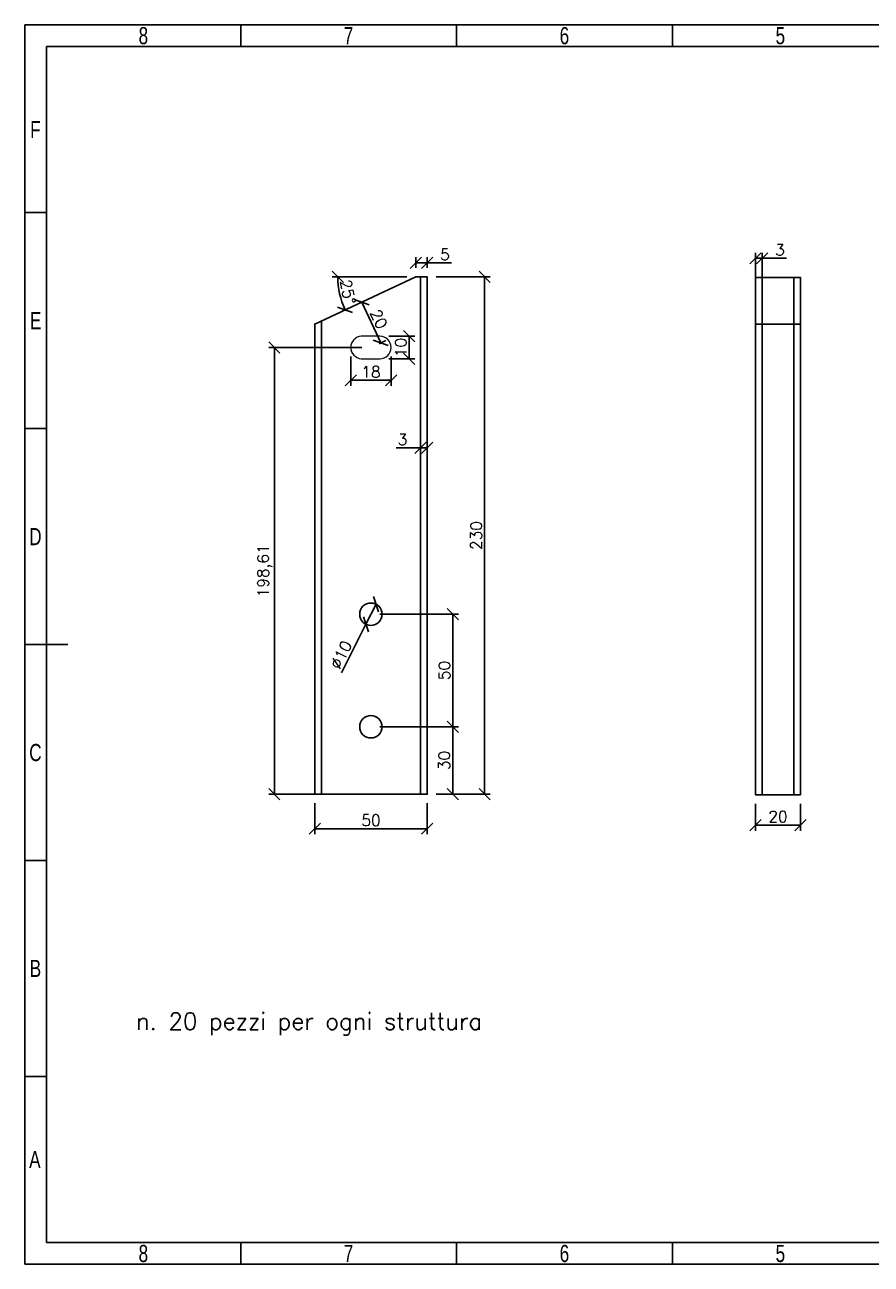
# Model space of a CAD drawing. Header units: millimetres. Extents: x -116399 to 112199, y -90759 to -31335.
# Drawn here: x 30596 to 30972, y -42040 to -41489 of the extents above; entities that cross this region are included whole.
import ezdxf

# ---------------------------------------------------------------- set-up
doc = ezdxf.new("R2010")
doc.units = ezdxf.units.MM
doc.styles.add('Annotative', font='simplex.shx', dxfattribs={"height": 2.5})
doc.styles.add('SLDTEXTSTYLE0', font='TXT', dxfattribs={"width": 0.75})
doc.dimstyles.new('Annotative', dxfattribs={"dimscale": 0, "dimtxt": 2.5, "dimasz": 2.5, "dimexe": 1.25, "dimexo": 2, "dimtad": 1, "dimtxsty": 'Annotative', "dimblk": 'OBLIQUE', "dimcen": 2.5, "dimazin": 3, "dimtfac": 1, "dimtmove": 0, "dimatfit": 3, "dimfxl": 1})

# ---------------------------------------------------------------- blocks, each defined once
blk = doc.blocks.new('_Oblique')
at = {"color": 0, "linetype": 'ByBlock', "lineweight": -2}
blk.add_line((-0.5, -0.5), (0.5, 0.5), dxfattribs=at)
blk = doc.blocks.new('*D174')
at = {"color": 8, "lineweight": -2}
for p, q in [((30724.52, -41834.59), (30724.52, -41848.43)), ((30774.52, -41834.59), (30774.52, -41848.43)), ((30724.52, -41845.93), (30774.52, -41845.93))]:
    blk.add_line(p, q, dxfattribs=at)
at = {"layer": 'Defpoints', "color": 0}
for p in [(30724.52, -41830.59), (30774.52, -41830.59), (30774.52, -41845.93)]:
    blk.add_point(p, dxfattribs=at)
at = {"color": 8, "lineweight": -2, "xscale": 5, "yscale": 5, "zscale": 5, "rotation": 180}
blk.add_blockref('_Oblique', (30724.52, -41845.93), dxfattribs=at)
at = {"color": 8, "lineweight": -2, "xscale": 5, "yscale": 5, "zscale": 5}
blk.add_blockref('_Oblique', (30774.52, -41845.93), dxfattribs=at)
at = {"insert": (30749.52, -41842.18), "char_height": 5, "attachment_point": 5, "style": 'Annotative'}
blk.add_mtext('50', dxfattribs=at)
blk = doc.blocks.new('*D175')
at = {"color": 8, "lineweight": -2}
for p, q in [((30778.52, -41600.59), (30802.57, -41600.59)), ((30800.07, -41830.59), (30800.07, -41600.59)), ((30778.52, -41830.59), (30802.57, -41830.59))]:
    blk.add_line(p, q, dxfattribs=at)
at = {"layer": 'Defpoints', "color": 0}
for p in [(30774.52, -41600.59), (30800.07, -41600.59), (30774.52, -41830.59)]:
    blk.add_point(p, dxfattribs=at)
at = {"color": 8, "lineweight": -2, "xscale": 5, "yscale": 5, "zscale": 5}
for p, rotation in [((30800.07, -41600.59), 90), ((30800.07, -41830.59), 270)]:
    blk.add_blockref('_Oblique', p, dxfattribs=dict(at, rotation=rotation))
at = {"insert": (30796.32, -41715.59), "char_height": 5, "attachment_point": 5, "rotation": 90, "style": 'Annotative'}
blk.add_mtext('230', dxfattribs=at)
blk = doc.blocks.new('*D176')
at = {"color": 8, "lineweight": -2}
for p, q in [((30769.52, -41596.59), (30769.52, -41591.88)), ((30774.52, -41596.59), (30774.52, -41591.88)), ((30769.52, -41594.38), (30774.52, -41594.38)), ((30774.52, -41594.38), (30785.35, -41594.38))]:
    blk.add_line(p, q, dxfattribs=at)
at = {"layer": 'Defpoints', "color": 0}
for p in [(30774.52, -41594.38), (30769.52, -41600.59), (30774.52, -41600.59)]:
    blk.add_point(p, dxfattribs=at)
at = {"color": 8, "lineweight": -2, "xscale": 5, "yscale": 5, "zscale": 5, "rotation": 180}
blk.add_blockref('_Oblique', (30769.52, -41594.38), dxfattribs=at)
at = {"color": 8, "lineweight": -2, "xscale": 5, "yscale": 5, "zscale": 5}
blk.add_blockref('_Oblique', (30774.52, -41594.38), dxfattribs=at)
at = {"insert": (30782.43, -41590.63), "char_height": 5, "attachment_point": 5, "style": 'Annotative'}
blk.add_mtext('5', dxfattribs=at)
blk = doc.blocks.new('*D177')
at = {"color": 8, "lineweight": -2}
blk.add_line((30765.52, -41600.59), (30732.28, -41600.59), dxfattribs=at)
blk.add_arc((30769.52, -41600.59), 34.74, 180, 205, dxfattribs=at)
at = {"layer": 'Defpoints', "color": 0}
for p in [(30769.52, -41600.59), (30769.52, -41600.59), (30774.52, -41600.59), (30735.15, -41605.62), (30724.52, -41621.57)]:
    blk.add_point(p, dxfattribs=at)
at = {"color": 8, "lineweight": -2, "xscale": 5, "yscale": 5, "zscale": 5}
for p, rotation in [((30734.78, -41600.59), 89.99999999996788), ((30738.04, -41615.27), 294.9999999999989)]:
    blk.add_blockref('_Oblique', p, dxfattribs=dict(at, rotation=rotation))
at = {"insert": (30739.27, -41607.29), "char_height": 5, "attachment_point": 5, "rotation": 282.5, "style": 'Annotative'}
blk.add_mtext('25°', dxfattribs=at)
blk = doc.blocks.new('*D178')
at = {"color": 8, "lineweight": -2}
for p, q in [((30745.52, -41631.98), (30704.07, -41631.98)), ((30706.57, -41830.59), (30706.57, -41631.98)), ((30745.52, -41830.59), (30704.07, -41830.59))]:
    blk.add_line(p, q, dxfattribs=at)
at = {"layer": 'Defpoints', "color": 0}
for p in [(30706.57, -41631.98), (30749.52, -41631.98), (30749.52, -41830.59)]:
    blk.add_point(p, dxfattribs=at)
at = {"color": 8, "lineweight": -2, "xscale": 5, "yscale": 5, "zscale": 5}
for p, rotation in [((30706.57, -41631.98), 90), ((30706.57, -41830.59), 270)]:
    blk.add_blockref('_Oblique', p, dxfattribs=dict(at, rotation=rotation))
at = {"insert": (30702.34, -41731.28), "char_height": 5, "attachment_point": 5, "rotation": 90, "style": 'Annotative'}
blk.add_mtext('198,61', dxfattribs=at)
blk = doc.blocks.new('*D179')
at = {"color": 8, "lineweight": -2}
for p, q in [((30757.52, -41626.98), (30769.05, -41626.98)), ((30766.55, -41626.98), (30766.55, -41636.98)), ((30757.52, -41636.98), (30769.05, -41636.98))]:
    blk.add_line(p, q, dxfattribs=at)
at = {"layer": 'Defpoints', "color": 0}
for p in [(30753.52, -41626.98), (30753.52, -41636.98), (30766.55, -41636.98)]:
    blk.add_point(p, dxfattribs=at)
at = {"color": 8, "lineweight": -2, "xscale": 5, "yscale": 5, "zscale": 5}
for p, rotation in [((30766.55, -41626.98), 90), ((30766.55, -41636.98), 270)]:
    blk.add_blockref('_Oblique', p, dxfattribs=dict(at, rotation=rotation))
at = {"insert": (30762.8, -41631.98), "char_height": 5, "attachment_point": 5, "rotation": 90, "style": 'Annotative'}
blk.add_mtext('10', dxfattribs=at)
blk = doc.blocks.new('*D180')
at = {"color": 8, "lineweight": -2}
for p, q in [((30740.52, -41635.98), (30740.52, -41649.08)), ((30758.52, -41635.98), (30758.52, -41649.08)), ((30740.52, -41646.58), (30758.52, -41646.58))]:
    blk.add_line(p, q, dxfattribs=at)
at = {"layer": 'Defpoints', "color": 0}
for p in [(30740.52, -41631.98), (30758.52, -41631.98), (30758.52, -41646.58)]:
    blk.add_point(p, dxfattribs=at)
at = {"color": 8, "lineweight": -2, "xscale": 5, "yscale": 5, "zscale": 5, "rotation": 180}
blk.add_blockref('_Oblique', (30740.52, -41646.58), dxfattribs=at)
at = {"color": 8, "lineweight": -2, "xscale": 5, "yscale": 5, "zscale": 5}
blk.add_blockref('_Oblique', (30758.52, -41646.58), dxfattribs=at)
at = {"insert": (30749.52, -41642.83), "char_height": 5, "attachment_point": 5, "style": 'Annotative'}
blk.add_mtext('18', dxfattribs=at)
blk = doc.blocks.new('*D181')
at = {"color": 8, "lineweight": -2}
for p, q in [((30744.69, -41612.16), (30747.67, -41610.77)), ((30753.85, -41629.96), (30745.4, -41611.83)), ((30753.14, -41630.29), (30756.12, -41628.9))]:
    blk.add_line(p, q, dxfattribs=at)
at = {"layer": 'Defpoints', "color": 0}
for p in [(30741.06, -41613.85), (30745.4, -41611.83), (30749.52, -41631.98)]:
    blk.add_point(p, dxfattribs=at)
at = {"color": 8, "lineweight": -2, "xscale": 5, "yscale": 5, "zscale": 5}
for p, rotation in [((30745.4, -41611.83), 115.0000000000065), ((30753.85, -41629.96), 295.0000000000065)]:
    blk.add_blockref('_Oblique', p, dxfattribs=dict(at, rotation=rotation))
at = {"insert": (30753.03, -41619.31), "char_height": 5, "attachment_point": 5, "rotation": 295, "style": 'Annotative'}
blk.add_mtext('20', dxfattribs=at)
blk = doc.blocks.new('*D182')
at = {"color": 8, "lineweight": -2}
for p, q in [((30771.52, -41672.65), (30771.52, -41674.15)), ((30774.52, -41672.65), (30774.52, -41674.15)), ((30771.52, -41676.65), (30760.68, -41676.65)), ((30774.52, -41676.65), (30771.52, -41676.65))]:
    blk.add_line(p, q, dxfattribs=at)
at = {"layer": 'Defpoints', "color": 0}
for p in [(30771.52, -41676.65), (30771.52, -41676.65), (30774.52, -41676.65)]:
    blk.add_point(p, dxfattribs=at)
at = {"color": 8, "lineweight": -2, "xscale": 5, "yscale": 5, "zscale": 5, "rotation": 180}
blk.add_blockref('_Oblique', (30771.52, -41676.65), dxfattribs=at)
at = {"color": 8, "lineweight": -2, "xscale": 5, "yscale": 5, "zscale": 5}
blk.add_blockref('_Oblique', (30774.52, -41676.65), dxfattribs=at)
at = {"insert": (30763.6, -41672.9), "char_height": 5, "attachment_point": 5, "style": 'Annotative'}
blk.add_mtext('3', dxfattribs=at)
blk = doc.blocks.new('*D183')
at = {"color": 8, "lineweight": -2}
for p, q in [((30753.52, -41800.59), (30788.37, -41800.59)), ((30785.87, -41830.59), (30785.87, -41800.59)), ((30778.52, -41830.59), (30788.37, -41830.59))]:
    blk.add_line(p, q, dxfattribs=at)
at = {"layer": 'Defpoints', "color": 0}
for p in [(30749.52, -41800.59), (30785.87, -41800.59), (30774.52, -41830.59)]:
    blk.add_point(p, dxfattribs=at)
at = {"color": 8, "lineweight": -2, "xscale": 5, "yscale": 5, "zscale": 5}
for p, rotation in [((30785.87, -41800.59), 90), ((30785.87, -41830.59), 270)]:
    blk.add_blockref('_Oblique', p, dxfattribs=dict(at, rotation=rotation))
at = {"insert": (30782.12, -41815.59), "char_height": 5, "attachment_point": 5, "rotation": 90, "style": 'Annotative'}
blk.add_mtext('30', dxfattribs=at)
blk = doc.blocks.new('*D184')
at = {"color": 8, "lineweight": -2}
for p, q in [((30753.52, -41750.59), (30788.44, -41750.59)), ((30785.94, -41800.59), (30785.94, -41750.59)), ((30753.52, -41800.59), (30788.44, -41800.59))]:
    blk.add_line(p, q, dxfattribs=at)
at = {"layer": 'Defpoints', "color": 0}
for p in [(30749.52, -41750.59), (30785.94, -41750.59), (30749.52, -41800.59)]:
    blk.add_point(p, dxfattribs=at)
at = {"color": 8, "lineweight": -2, "xscale": 5, "yscale": 5, "zscale": 5}
for p, rotation in [((30785.94, -41750.59), 90), ((30785.94, -41800.59), 270)]:
    blk.add_blockref('_Oblique', p, dxfattribs=dict(at, rotation=rotation))
at = {"insert": (30782.19, -41775.59), "char_height": 5, "attachment_point": 5, "rotation": 90, "style": 'Annotative'}
blk.add_mtext('50', dxfattribs=at)
blk = doc.blocks.new('*D185')
at = {"color": 8, "lineweight": -2}
for p in [(30751.77, -41746.12), (30736.39, -41776.63)]:
    blk.add_line(p, (30747.27, -41755.05), dxfattribs=at)
at = {"layer": 'Defpoints', "color": 0}
for p in [(30751.77, -41746.12), (30747.27, -41755.05)]:
    blk.add_point(p, dxfattribs=at)
at = {"color": 8, "lineweight": -2, "xscale": 5, "yscale": 5, "zscale": 5}
for p, rotation in [((30751.77, -41746.12), 243.2549074050708), ((30747.27, -41755.05), 63.25490740507083)]:
    blk.add_blockref('_Oblique', p, dxfattribs=dict(at, rotation=rotation))
at = {"insert": (30736.23, -41768.62), "char_height": 5, "attachment_point": 5, "rotation": 63.2549, "style": 'Annotative'}
blk.add_mtext('∅10', dxfattribs=at)
blk = doc.blocks.new('*D186')
at = {"color": 8, "lineweight": -2}
for p, q in [((30920.46, -41834.87), (30920.46, -41846.83)), ((30940.46, -41834.87), (30940.46, -41846.83)), ((30920.46, -41844.33), (30940.46, -41844.33))]:
    blk.add_line(p, q, dxfattribs=at)
at = {"layer": 'Defpoints', "color": 0}
for p in [(30920.46, -41830.87), (30940.46, -41830.87), (30940.46, -41844.33)]:
    blk.add_point(p, dxfattribs=at)
at = {"color": 8, "lineweight": -2, "xscale": 5, "yscale": 5, "zscale": 5, "rotation": 180}
blk.add_blockref('_Oblique', (30920.46, -41844.33), dxfattribs=at)
at = {"color": 8, "lineweight": -2, "xscale": 5, "yscale": 5, "zscale": 5}
blk.add_blockref('_Oblique', (30940.46, -41844.33), dxfattribs=at)
at = {"insert": (30930.46, -41840.58), "char_height": 5, "attachment_point": 5, "style": 'Annotative'}
blk.add_mtext('20', dxfattribs=at)
blk = doc.blocks.new('1_3 TERRANOVA oriz A3')
at = {"color": 7, "linetype": 'Continuous'}
for p, q in [((0, -861), (0, 0)), ((0, 0), (1200, 0)), ((150, -15), (150, 0)), ((300, -15), (300, 0)), ((450, -15), (450, 0)), ((15, -846), (15, -15)), ((15, -15), (1185, -15)), ((15, -130.5), (0, -130.5)), ((15, -280.5), (0, -280.5)), ((0, -430.5), (30, -430.5)), ((15, -430.5), (0, -430.5)), ((15, -580.5), (0, -580.5)), ((15, -730.5), (0, -730.5)), ((1185, -846), (15, -846)), ((150, -846), (150, -861)), ((300, -846), (300, -861)), ((450, -846), (450, -861)), ((1200, -861), (0, -861))]:
    blk.add_line(p, q, dxfattribs=at)
at = {"color": 7, "linetype": 'Continuous', "char_height": 11.91, "attachment_point": 2, "style": 'SLDTEXTSTYLE0'}
for s, insert in [('8', (82.38, -1.59)), ('7', (224.88, -1.59)), ('6', (374.88, -1.59)), ('5', (524.88, -1.59)), ('F', (7.37, -66.84)), ('E', (7.52, -199.59)), ('D', (7.36, -349.59)), ('C', (7.38, -499.59)), ('B', (7.41, -649.59)), ('A', (7.02, -782.34)), ('8', (82.38, -847.59)), ('7', (224.88, -847.59)), ('6', (374.88, -847.59)), ('5', (524.88, -847.59))]:
    blk.add_mtext(s, dxfattribs=dict(at, insert=insert))
blk = doc.blocks.new('*D195')
at = {"color": 8, "lineweight": -2}
for p, q in [((30920.46, -41608.07), (30920.46, -41589.84)), ((30920.46, -41592.34), (30923.46, -41592.34)), ((30923.46, -41608.07), (30923.46, -41589.84)), ((30923.46, -41592.34), (30934.3, -41592.34))]:
    blk.add_line(p, q, dxfattribs=at)
at = {"layer": 'Defpoints', "color": 0}
for p in [(30923.46, -41592.34), (30920.46, -41612.07), (30923.46, -41612.07)]:
    blk.add_point(p, dxfattribs=at)
at = {"color": 8, "lineweight": -2, "xscale": 5, "yscale": 5, "zscale": 5, "rotation": 180}
blk.add_blockref('_Oblique', (30920.46, -41592.34), dxfattribs=at)
at = {"color": 8, "lineweight": -2, "xscale": 5, "yscale": 5, "zscale": 5}
blk.add_blockref('_Oblique', (30923.46, -41592.34), dxfattribs=at)
at = {"insert": (30931.38, -41588.59), "char_height": 5, "attachment_point": 5, "style": 'Annotative'}
blk.add_mtext('3', dxfattribs=at)

msp = doc.modelspace()

# ---------------------------------------------------------------- linework, layer by layer
for p, q in [((30771.517, -41830.586), (30771.517, -41600.586)), ((30923.462, -41830.867), (30923.462, -41600.867)), ((30937.462, -41830.867), (30937.462, -41600.867)), ((30727.517, -41830.586), (30727.517, -41620.171)), ((30923.462, -41621.57), (30920.462, -41621.57)), ((30923.462, -41621.57), (30937.462, -41621.57)), ((30940.462, -41621.57), (30937.462, -41621.57))]:
    msp.add_line(p, q)
msp.add_lwpolyline([(30724.517, -41830.586), (30774.517, -41830.586), (30774.517, -41600.586), (30769.517, -41600.586), (30724.517, -41621.57), (30724.517, -41830.586)])
msp.add_lwpolyline([(30920.462, -41600.867), (30940.462, -41600.867), (30940.462, -41830.867), (30920.462, -41830.867)], close=True)
at = {"color": 7, "lineweight": 18}
msp.add_lwpolyline([(30745.236, -41626.987, 0.9453117), (30745.236, -41636.972), (30745.517, -41636.98), (30749.835, -41636.98), (30753.517, -41636.98, 1), (30753.517, -41626.98), (30749.835, -41626.98), (30745.517, -41626.98)], format="xyb", close=True, dxfattribs=at)
at = {"color": 7, "linetype": 'Continuous', "lineweight": 25}
for centre in [(30749.517, -41750.586), (30749.517, -41800.586)]:
    msp.add_circle(centre, 5, dxfattribs=at)

# ---------------------------------------------------------------- block references
at = {"xscale": 0.6400000000000001, "yscale": 0.6400000000000001, "zscale": 0.6400000000000001}
msp.add_blockref('1_3 TERRANOVA oriz A3', (30595.614, -41488.513), dxfattribs=at)

# ---------------------------------------------------------------- texts
at = {"insert": (30645.022, -41927.784), "char_height": 7.5, "width": 336.26714, "attachment_point": 1, "style": 'Annotative'}
msp.add_mtext('n. 20 pezzi per ogni struttura', dxfattribs=at)

# ---------------------------------------------------------------- dimensions: what is measured, and where the dimension line sits
for base, p1, p2, picture, middle in [((30923.462, -41592.342), (30920.462, -41612.066), (30923.462, -41612.066), '*D195', (30931.379, -41588.592)), ((30774.517, -41594.382), (30769.517, -41600.586), (30774.517, -41600.586), '*D176', (30782.433, -41590.632)), ((30758.517, -41646.575), (30740.517, -41631.98), (30758.517, -41631.98), '*D180', (30749.517, -41642.825)), ((30771.517, -41676.651), (30774.517, -41676.651), (30771.517, -41676.651), '*D182', (30763.6, -41672.901)), ((30774.517, -41845.934), (30724.517, -41830.586), (30774.517, -41830.586), '*D174', (30749.517, -41842.184)), ((30940.462, -41844.328), (30920.462, -41830.867), (30940.462, -41830.867), '*D186', (30930.462, -41840.578))]:
    dim = msp.add_linear_dim(base=base, p1=p1, p2=p2, dimstyle='Annotative', override={"dimscale": 0, "dimtix": 0, "dimtofl": 1, "dimtmove": 0, "dimatfit": 3})
    dim.commit()
    dim.dimension.update_dxf_attribs({"geometry": picture, "text_midpoint": middle})
dim = msp.add_angular_dim_2l(base=(30769.517, -41600.586), line1=((30769.517, -41600.586), (30724.517, -41621.57)), line2=((30774.517, -41600.586), (30735.148, -41605.62)), dimstyle='Annotative', override={"dimscale": 0, "dimtix": 0, "dimtofl": 1, "dimtmove": 0, "dimatfit": 3})
dim.commit()
dim.dimension.update_dxf_attribs({"geometry": '*D177', "text_midpoint": (30739.265, -41607.292)})
for base, p1, p2, picture, middle in [((30800.069, -41600.586), (30774.517, -41830.586), (30774.517, -41600.586), '*D175', (30796.319, -41715.586)), ((30766.548, -41636.98), (30753.517, -41626.98), (30753.517, -41636.98), '*D179', (30762.798, -41631.98)), ((30706.567, -41631.98), (30749.517, -41830.586), (30749.517, -41631.98), '*D178', (30702.341, -41731.283)), ((30785.938, -41750.586), (30749.517, -41800.586), (30749.517, -41750.586), '*D184', (30782.188, -41775.586)), ((30785.865, -41800.586), (30774.517, -41830.586), (30749.517, -41800.586), '*D183', (30782.115, -41815.586))]:
    dim = msp.add_linear_dim(base=base, p1=p1, p2=p2, angle=90, dimstyle='Annotative', override={"dimscale": 0, "dimtix": 0, "dimtofl": 1, "dimtmove": 0, "dimatfit": 3})
    dim.commit()
    dim.dimension.update_dxf_attribs({"geometry": picture, "text_midpoint": middle})
dim = msp.add_aligned_dim(p1=(30749.517, -41631.98), p2=(30741.064, -41613.853), distance=-4.786, dimstyle='Annotative', override={"dimscale": 0, "dimtix": 0, "dimtofl": 1, "dimtmove": 0, "dimatfit": 3})
dim.commit()
dim.dimension.update_dxf_attribs({"geometry": '*D181', "text_midpoint": (30753.026, -41619.309)})
dim = msp.add_diameter_dim_2p(p1=(30751.767, -41746.121), p2=(30747.266, -41755.051), dimstyle='Annotative', override={"dimscale": 0, "dimtix": 0, "dimtofl": 1, "dimtmove": 0, "dimatfit": 3})
dim.commit()
dim.dimension.update_dxf_attribs({"geometry": '*D185', "text_midpoint": (30736.23, -41768.619)})

doc.saveas('drawing.dxf')
